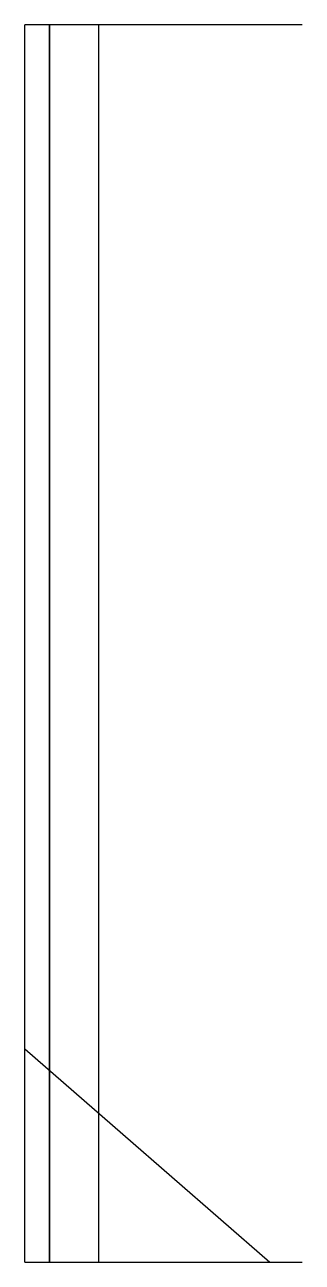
# Model space of a CAD drawing. Extents: x 0 to 11.2, y 0 to 50.
import ezdxf

# ---------------------------------------------------------------- set-up
doc = ezdxf.new("R2010")
doc.units = 0
doc.layers.get('0').update_dxf_attribs({"linetype": 'CONTINUOUS'})

msp = doc.modelspace()

# ---------------------------------------------------------------- linework, layer by layer
at = {"linetype": 'CONTINUOUS'}
for p, q in [((11.23, 50), (0, 50)), ((0, 0), (0, 50)), ((1, 0), (1, 50)), ((3, 50), (1, 50)), ((1, 50), (1, 0)), ((3, 0), (3, 50)), ((0, 8.62), (9.92, 0)), ((0, 0), (11.23, 0)), ((1, 0), (3, 0))]:
    msp.add_line(p, q, dxfattribs=at)

doc.saveas('drawing.dxf')
